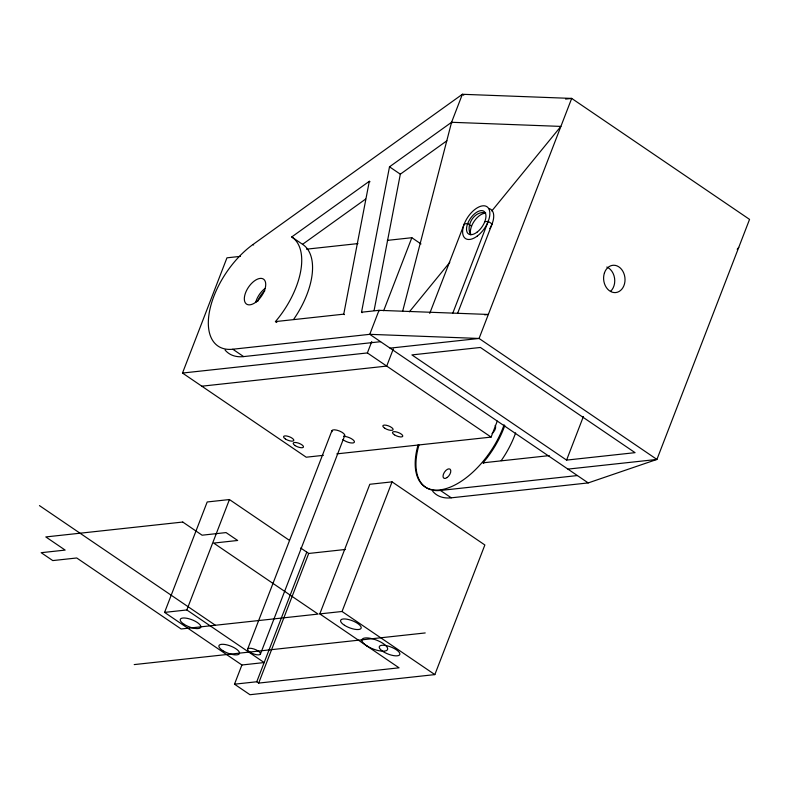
<?xml version="1.0" encoding="UTF-8"?>
<svg xmlns="http://www.w3.org/2000/svg" width="789" height="789" viewBox="0 0 789 789"><rect width="100%" height="100%" fill="white"/><g stroke="black" fill="none" stroke-linecap="round" stroke-linejoin="round"><path stroke-width="1.18" d="M344.428 314.624L343.748 314.16L369.321 181.292L370.002 181.746M362.19 312.691L361.52 312.227L389.5 166.814L451.574 122.285L462.374 94.285L571.69 98.418L749.55 219.391L656.921 459.435L588.209 482.917L451.259 497.82A65.842 34.44 -55.8 0 1 432.688 491.231M374.094 310.511L400.329 174.182L446.88 140.777M402.696 311.073L451.574 122.285L560.89 126.408L491.803 210.959M323.362 455.342L306.221 457.206L182.496 373.049L226.956 257.825L240.418 256.366M164.576 612.392L186.835 609.966L264.167 662.563L241.907 664.989L164.576 612.392L207.191 501.972L229.441 499.545L289.474 540.386M186.835 609.966L229.441 499.545M247.647 649.061L331.942 430.626M234.501 684.191L256.75 681.765L258.684 683.087L399.056 667.819L319.801 613.901L369.814 484.278L392.064 481.862L484.86 544.982L434.847 674.605L249.965 694.714L234.501 684.191L241.907 664.989M182.496 373.049L367.378 352.939L371.777 341.529M383.661 310.728L411.838 237.716L420.991 243.949M260.429 654.061A6.854 2.377 21.1 0 0 251.652 648.42A6.854 2.377 21.1 0 0 250.034 652.207A6.854 2.377 21.1 0 0 260.429 654.061L344.714 435.617M256.75 681.765L306.773 552.152M258.684 683.087L308.706 553.464L345.326 549.479M393.307 348.975L386.709 366.086L201.826 386.196M429.739 313.381L464.257 223.948L467.68 223.573L471.546 226.206M452.827 313.065L488.223 221.344L492.089 223.968L457.581 313.401M319.801 613.901L342.051 611.485L392.064 481.862M336.834 453.872L491.103 437.096L497.267 421.129M566.581 460.105L635.056 452.659L480.393 347.466L411.927 354.912L566.581 460.105L583.416 416.464M409.402 311.783L449.769 262.382M737.192 249.285L738.751 247.391M380.584 341.696L243.633 356.589L232.804 349.231A65.842 34.44 -55.8 0 1 209.509 311.3A65.842 34.44 -55.8 0 1 252.953 244.521L462.374 94.285L463.735 95.213M276.791 322.514L275.44 321.596A65.842 34.44 -55.8 0 0 291.723 236.956L369.321 181.292M293.577 319.456A65.842 34.44 -55.8 0 0 302.552 244.314L365.603 199.094M565.595 99.079L571.69 98.418L479.071 338.461L390.052 348.136M484.791 221.709L488.223 221.344M306.536 249.176L357.959 243.584M387.35 240.379L411.838 237.716M275.44 321.596L343.748 314.16M361.52 312.227L379.016 310.324L488.332 314.456L484.673 314.85M232.804 349.231L369.755 334.329L479.071 338.461L656.921 459.435L567.912 469.11M504.802 425.508A65.842 34.44 -55.8 0 1 483.065 462.818L549.243 455.618M418.959 445.016A65.842 34.44 -55.8 0 0 440.43 490.452L577.38 475.56M134.209 664.594L425.222 632.946M485.659 212.783C474.583 210.318 465.234 225.447 470.727 234.797M451.574 122.285L452.255 122.749M389.5 166.814L400.329 174.182M291.723 236.956L302.552 244.314M379.696 310.787L379.016 310.324L369.755 334.329L588.209 482.917M252.953 244.521L253.634 244.975M367.378 352.939L491.103 437.096M483.065 462.818L483.746 463.281M440.43 490.452L451.259 497.82M300.668 547.99L308.706 553.464M342.051 611.485L434.847 674.605M39.45 505.601L215.377 625.263M470.777 234.422A13.719 7.18 -55.8 0 1 474.317 221.028A13.719 7.18 -55.8 0 1 485.482 213.237M488.657 208.513A19.202 10.05 -55.8 0 1 489.841 228.642M243.633 356.589A65.842 34.44 -55.8 0 1 225.062 350M255.675 302.394A15.09 7.89 -55.8 0 1 264.976 288.488M515.631 432.875A65.842 34.44 -55.8 0 1 501.202 460.677M495.186 425.458A5.484 2.87 -55.8 0 1 492.089 433.496M606.83 267.047A13.719 10.681 83.8 0 1 614.562 278.172A13.719 10.681 83.8 0 1 610.499 291.397M332.1 431.711A6.854 2.377 21.1 0 1 339.507 431.031A6.854 2.377 21.1 0 1 343.521 436.356A6.854 2.377 21.1 0 1 352.821 439.631A6.854 2.377 21.1 0 1 352.121 443.014A6.854 2.377 21.1 0 1 342.899 439.562M257.687 301.516A13.719 7.18 -55.8 0 1 264.838 290.776M504.102 424.768A65.842 34.44 -55.8 0 1 443.793 489.21A65.842 34.44 -55.8 0 1 418.062 444.937M182.762 522.042L45.811 536.934L65.142 550.091L41.176 552.694L52.774 560.584L76.74 557.981L181.135 628.981L318.085 614.089L213.691 543.088L237.657 540.475L226.058 532.585L202.092 535.198L182.762 522.042M477.246 236.089A19.202 10.05 -55.8 0 0 487.503 207.122A19.202 10.05 -55.8 0 0 463.962 224.727A19.202 10.05 -55.8 0 0 477.246 236.089M476.96 232.242A13.719 7.18 -55.8 0 0 484.278 211.551A13.719 7.18 -55.8 0 0 467.473 224.125A13.719 7.18 -55.8 0 0 476.96 232.242M255.823 302.177A15.09 7.89 -55.8 0 0 263.881 279.414A15.09 7.89 -55.8 0 0 245.389 293.252A15.09 7.89 -55.8 0 0 255.823 302.177M447.205 477.493A5.484 2.87 -55.8 0 0 450.134 469.218A5.484 2.87 -55.8 0 0 443.408 474.248A5.484 2.87 -55.8 0 0 447.205 477.493M604.404 273.024A13.719 10.681 83.8 0 0 615.726 292.571A13.719 10.681 83.8 0 0 622.807 271.179A13.719 10.681 83.8 0 0 604.404 273.024M295.145 445.617A5.484 1.903 21.1 0 0 303.459 447.097A5.484 1.903 21.1 0 0 296.447 442.58A5.484 1.903 21.1 0 0 295.145 445.617M394.431 434.818A5.484 1.903 21.1 0 0 402.745 436.297A5.484 1.903 21.1 0 0 395.733 431.78A5.484 1.903 21.1 0 0 394.431 434.818M384.766 428.24A5.484 1.903 21.1 0 0 393.08 429.719A5.484 1.903 21.1 0 0 386.068 425.212A5.484 1.903 21.1 0 0 384.766 428.24M285.48 439.039A5.484 1.903 21.1 0 0 293.794 440.518A5.484 1.903 21.1 0 0 286.772 436.011A5.484 1.903 21.1 0 0 285.48 439.039M383.148 651.586A10.977 3.807 21.1 0 0 399.776 654.545A10.977 3.807 21.1 0 0 385.742 645.52A10.977 3.807 21.1 0 0 383.148 651.586M344.487 625.283A10.977 3.807 21.1 0 0 361.106 628.241A10.977 3.807 21.1 0 0 347.081 619.217A10.977 3.807 21.1 0 0 344.487 625.283M222.794 650.629A10.977 3.807 21.1 0 0 239.422 653.588A10.977 3.807 21.1 0 0 225.388 644.564A10.977 3.807 21.1 0 0 222.794 650.629M184.133 624.326A10.977 3.807 21.1 0 0 200.761 627.285A10.977 3.807 21.1 0 0 186.727 618.26A10.977 3.807 21.1 0 0 184.133 624.326M366.668 645.777A13.719 4.764 21.1 0 0 387.517 649.564A13.719 4.764 21.1 0 0 370.08 638.262A13.719 4.764 21.1 0 0 366.668 645.777"/></g></svg>
